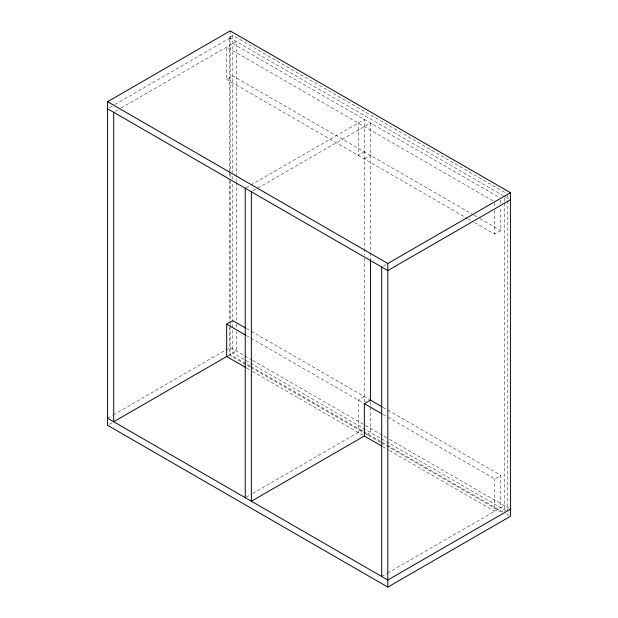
<?xml version="1.0" encoding="UTF-8"?>
<svg xmlns="http://www.w3.org/2000/svg" width="618" height="618" viewBox="0 0 618 618"><rect width="100%" height="100%" fill="white"/><g stroke="black" fill="none" stroke-linecap="round" stroke-linejoin="round"><path stroke-width="0.46" stroke-dasharray="3.09 2.32" d="M229.301 171.634L229.301 37.474L232.808 35.45L506.134 193.256M109.239 107.802L114.245 104.913M115.072 104.434L230.182 37.976M115.365 111.34L117.868 109.896M121.205 107.972L236.308 41.522L236.308 181.298M492.994 200.842L226.675 47.084L226.675 79.444L232.808 75.898L473.249 214.716M246.072 187.772L364.35 119.49L364.35 248.197M253.032 190.831L370.483 123.028L370.483 252.206M364.35 151.85L358.216 155.388L358.216 123.028M364.35 158.926L370.483 155.388M107.571 418.216L112.576 415.327M113.411 414.848L225.176 350.321M226.01 349.834L230.182 347.432L251.866 359.954M109.239 424.334L112.576 422.411M227.679 355.953L236.308 350.97L236.308 331.688M383.361 266.064L386.698 264.141M474.632 222.596L494.67 234.168L500.796 230.622L500.796 206.829M364.35 396.578L358.216 400.116L358.216 432.476M246.072 497.227L251.905 493.859M252.716 493.388L362.681 429.896M366.319 434.879L370.483 432.476L370.483 406.451M387.803 417.196L494.67 478.896L500.796 475.358L500.796 507.718M381.692 576.478L386.698 573.589M387.532 573.11L504.303 505.694M229.301 37.474L502.928 195.45M503.755 195.929L508.9 198.896M232.808 43.538L499.962 197.783M474.083 215.203L479.089 218.092M479.923 218.579L500.796 230.622M226.675 79.444L467.115 218.262M467.95 218.741L471.295 220.672M246.165 328.343L250.336 330.754M251.171 331.233L368.946 399.228M383.083 407.393L500.796 475.358M246.713 335.736L250.051 337.667M250.885 338.146L363.593 403.222M382.797 414.307L386.968 416.717M252.7 360.433L364.466 424.96M365.3 425.439L388.652 438.927M389.487 439.406L508.9 508.351M506.134 510.792L232.808 352.994L232.808 183.121M250.197 366.065L230.182 354.508L230.182 327.185M251.032 366.551L362.797 431.078M363.631 431.557L386.984 445.045M387.818 445.524L502.928 511.974M506.258 513.906L508.761 515.35M250.197 367.077L229.301 355.018L229.301 327.022M251.039 367.563L363.044 432.229M363.878 432.708L380.595 442.364M381.43 442.843L501.793 512.337M246.713 368.096L251.719 370.993M252.553 371.472L362.82 435.134M382.797 446.667L388.637 450.043M389.471 450.522L494.67 511.256L494.67 478.896M507.803 195.188L507.803 510.792M504.303 198.169L504.303 202.032M504.303 202.99L504.303 511.851M500.796 200.17L500.796 205.879M494.67 202.758L494.67 206.566M494.67 210.367L494.67 234.168M370.483 252.7L370.483 258.95M370.483 401.63L370.483 405.485M364.35 248.668L364.35 254.94M364.35 258.309L364.35 402.913M236.308 182.264L236.308 320.124M236.308 323.979L236.308 327.834M232.808 35.45L232.808 172.507M232.808 176.369L232.808 179.259M230.182 30.9L230.182 172.94M230.182 173.905L230.182 179.691M230.182 180.657L230.182 322.364M230.182 323.33L230.182 326.219M229.301 172.6L229.301 176.454M229.301 180.317L229.301 321.236"/><path stroke-width="0.93" d="M107.571 101.692L230.182 30.9L510.429 192.7L510.429 516.308L387.818 587.1L107.571 425.3L107.571 101.692L387.818 263.492L510.429 192.7M245.879 367.617L226.675 356.532L226.675 324.172L232.808 320.634L245.331 327.864M227.138 356.269L113.697 421.762L113.697 112.306M510.429 199.784L387.818 270.568L107.571 108.768M370.483 400.116L364.35 403.654L364.35 436.014M364.651 435.845L251.371 501.244L251.371 191.789M510.429 509.232L387.818 580.024L107.571 418.216M369.726 399.684L382.248 406.907M226.675 324.172L245.879 335.257M364.427 403.701L381.963 413.821M364.427 436.061L381.963 446.188M387.818 263.492L387.818 587.1M381.692 267.03L381.692 576.478M370.483 259.444L370.483 400.665M245.246 188.251L245.246 497.706"/></g></svg>
